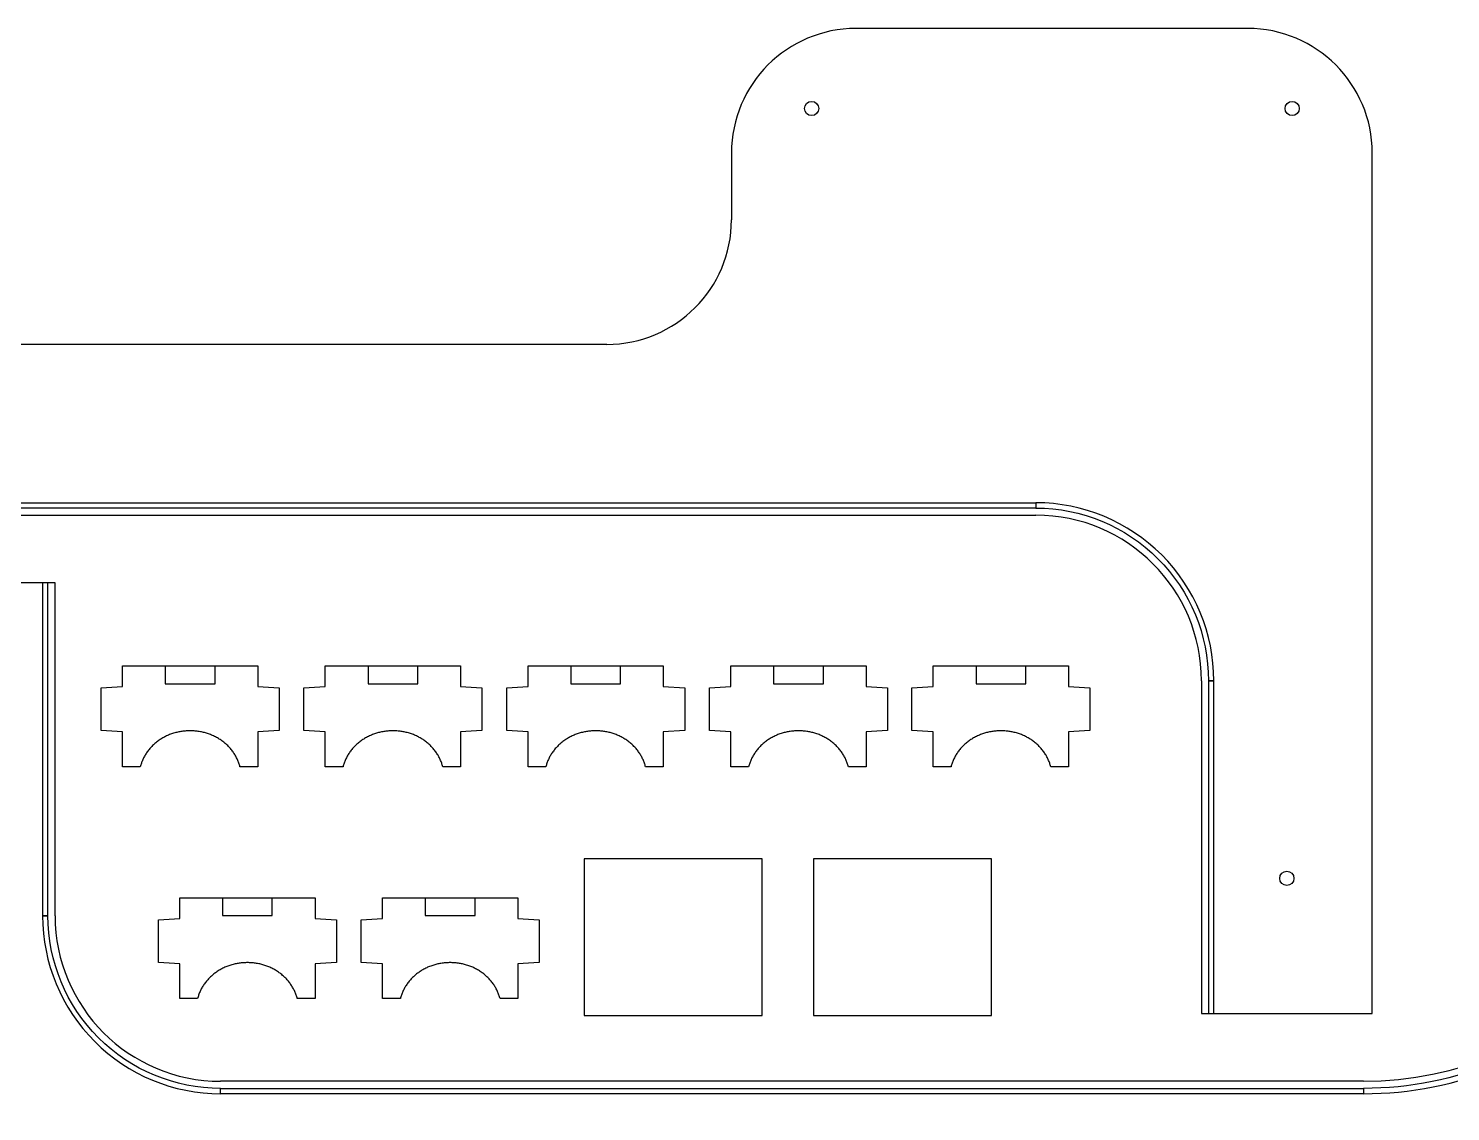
# Model space of a CAD drawing. Header units: millimetres. Extents: x -2946 to -1952, y -2300 to -1356.
# Drawn here: x -2740 to -2340.6, y -2104 to -1799.8 of the extents above; entities that cross this region are included whole.
import ezdxf

# ---------------------------------------------------------------- set-up
doc = ezdxf.new("R2010")
doc.units = ezdxf.units.MM
doc.header["$MEASUREMENT"] = 0
for name, color, linetype, true_color in [('Cut', 178, 'Continuous', 0x000000), ('InnerCut', 5, 'Continuous', 0x0000ff), ('Layer 01', 40, 'Continuous', 0xffbf00), ('Layer 02', 6, 'Continuous', 0xff00ff), ('Layer 03', 1, 'Continuous', 0xff0000), ('Layer 04', 4, 'Continuous', 0x00ffff)]:
    doc.layers.add(name, color=color, linetype=linetype, true_color=true_color)

msp = doc.modelspace()

# ---------------------------------------------------------------- linework, layer by layer
for centre, radius, start, end in [((-2457.06, -1983.01), 46.5, 0, 90), ((-2365.06, -1999.01), 144.5, 270, 0), ((-2365.06, -1999.01), 96.5, 270, 0), ((-2686.06, -2049.01), 46.5, 180, 270)]:
    msp.add_arc(centre, radius, start, end)
at = {"layer": 'Cut'}
for p, q in [((-2397.56, -1799.78), (-2507.56, -1799.78)), ((-2542.56, -1834.78), (-2542.56, -1853.51)), ((-2362.56, -2076.51), (-2362.56, -1834.78)), ((-2577.56, -1888.51), (-2778.06, -1888.51)), ((-2778.06, -1936.51), (-2457.06, -1936.51)), ((-2732.56, -1955.51), (-2780.56, -1955.51)), ((-2732.56, -2049.01), (-2732.56, -1955.51)), ((-2410.56, -1983.01), (-2410.56, -2076.51)), ((-2410.56, -2076.51), (-2362.56, -2076.51)), ((-2365.06, -2095.51), (-2686.06, -2095.51))]:
    msp.add_line(p, q, dxfattribs=at)
for centre, start, end in [((-2507.56, -1834.78), 90, 180), ((-2397.56, -1834.78), 0, 90), ((-2577.56, -1853.51), 270, 360)]:
    msp.add_arc(centre, 35, start, end, dxfattribs=at)
at = {"layer": 'InnerCut'}
for p, q in [((-2713.63, -1984.63), (-2713.63, -1978.85)), ((-2713.63, -1978.85), (-2675.63, -1978.85)), ((-2701.63, -1978.85), (-2701.63, -1983.85)), ((-2687.63, -1983.85), (-2687.63, -1978.85)), ((-2675.63, -1978.85), (-2675.63, -1984.63)), ((-2656.66, -1984.63), (-2656.66, -1978.85)), ((-2656.66, -1978.85), (-2618.66, -1978.85)), ((-2644.66, -1978.85), (-2644.66, -1983.85)), ((-2630.66, -1983.85), (-2630.66, -1978.85)), ((-2618.66, -1978.85), (-2618.66, -1984.63)), ((-2599.7, -1984.63), (-2599.7, -1978.85)), ((-2599.7, -1978.85), (-2561.7, -1978.85)), ((-2587.7, -1978.85), (-2587.7, -1983.85)), ((-2573.7, -1983.85), (-2573.7, -1978.85)), ((-2561.7, -1978.85), (-2561.7, -1984.63)), ((-2542.73, -1984.63), (-2542.73, -1978.85)), ((-2542.73, -1978.85), (-2504.73, -1978.85)), ((-2530.73, -1978.85), (-2530.73, -1983.85)), ((-2516.73, -1983.85), (-2516.73, -1978.85)), ((-2504.73, -1978.85), (-2504.73, -1984.63)), ((-2485.87, -1984.63), (-2485.87, -1978.85)), ((-2485.87, -1978.85), (-2447.87, -1978.85)), ((-2473.87, -1978.85), (-2473.87, -1983.85)), ((-2459.87, -1983.85), (-2459.87, -1978.85)), ((-2447.87, -1978.85), (-2447.87, -1984.63)), ((-2719.63, -1985), (-2713.63, -1984.63)), ((-2719.63, -1997), (-2719.63, -1985)), ((-2701.63, -1983.85), (-2687.63, -1983.85)), ((-2675.63, -1984.63), (-2669.63, -1985)), ((-2669.63, -1985), (-2669.63, -1997)), ((-2662.66, -1985), (-2656.66, -1984.63)), ((-2662.66, -1997), (-2662.66, -1985)), ((-2644.66, -1983.85), (-2630.66, -1983.85)), ((-2618.66, -1984.63), (-2612.66, -1985)), ((-2612.66, -1985), (-2612.66, -1997)), ((-2605.7, -1985), (-2599.7, -1984.63)), ((-2605.7, -1997), (-2605.7, -1985)), ((-2587.7, -1983.85), (-2573.7, -1983.85)), ((-2561.7, -1984.63), (-2555.7, -1985)), ((-2555.7, -1985), (-2555.7, -1997)), ((-2548.73, -1985), (-2542.73, -1984.63)), ((-2548.73, -1997), (-2548.73, -1985)), ((-2530.73, -1983.85), (-2516.73, -1983.85)), ((-2504.73, -1984.63), (-2498.73, -1985)), ((-2498.73, -1985), (-2498.73, -1997)), ((-2491.87, -1985), (-2485.87, -1984.63)), ((-2491.87, -1997), (-2491.87, -1985)), ((-2473.87, -1983.85), (-2459.87, -1983.85)), ((-2447.87, -1984.63), (-2441.87, -1985)), ((-2441.87, -1985), (-2441.87, -1997)), ((-2713.63, -1997.37), (-2719.63, -1997)), ((-2713.63, -2007.15), (-2713.63, -1997.37)), ((-2697.8, -1997.37), (-2698.09, -1997.44)), ((-2697.51, -1997.32), (-2697.8, -1997.37)), ((-2697.21, -1997.27), (-2697.51, -1997.32)), ((-2696.92, -1997.22), (-2697.21, -1997.27)), ((-2696.63, -1997.18), (-2696.92, -1997.22)), ((-2696.34, -1997.15), (-2696.63, -1997.18)), ((-2696.05, -1997.12), (-2696.34, -1997.15)), ((-2695.77, -1997.1), (-2696.05, -1997.12)), ((-2695.48, -1997.08), (-2695.77, -1997.1)), ((-2695.19, -1997.07), (-2695.48, -1997.08)), ((-2694.91, -1997.06), (-2695.19, -1997.07)), ((-2694.63, -1997.06), (-2694.91, -1997.06)), ((-2694.34, -1997.06), (-2694.63, -1997.06)), ((-2694.06, -1997.07), (-2694.34, -1997.06)), ((-2693.77, -1997.08), (-2694.06, -1997.07)), ((-2693.49, -1997.1), (-2693.77, -1997.08)), ((-2693.2, -1997.12), (-2693.49, -1997.1)), ((-2692.91, -1997.15), (-2693.2, -1997.12)), ((-2692.62, -1997.18), (-2692.91, -1997.15)), ((-2692.33, -1997.22), (-2692.62, -1997.18)), ((-2692.04, -1997.27), (-2692.33, -1997.22)), ((-2691.75, -1997.32), (-2692.04, -1997.27)), ((-2691.46, -1997.37), (-2691.75, -1997.32)), ((-2691.17, -1997.44), (-2691.46, -1997.37)), ((-2669.63, -1997), (-2675.63, -1997.37)), ((-2675.63, -1997.37), (-2675.63, -2007.15)), ((-2656.66, -1997.37), (-2662.66, -1997)), ((-2656.66, -2007.15), (-2656.66, -1997.37)), ((-2640.83, -1997.37), (-2641.12, -1997.44)), ((-2640.54, -1997.32), (-2640.83, -1997.37)), ((-2640.25, -1997.27), (-2640.54, -1997.32)), ((-2639.96, -1997.22), (-2640.25, -1997.27)), ((-2639.67, -1997.18), (-2639.96, -1997.22)), ((-2639.38, -1997.15), (-2639.67, -1997.18)), ((-2639.09, -1997.12), (-2639.38, -1997.15)), ((-2638.8, -1997.1), (-2639.09, -1997.12)), ((-2638.51, -1997.08), (-2638.8, -1997.1)), ((-2638.23, -1997.07), (-2638.51, -1997.08)), ((-2637.94, -1997.06), (-2638.23, -1997.07)), ((-2637.66, -1997.06), (-2637.94, -1997.06)), ((-2637.38, -1997.06), (-2637.66, -1997.06)), ((-2637.09, -1997.07), (-2637.38, -1997.06)), ((-2636.81, -1997.08), (-2637.09, -1997.07)), ((-2636.52, -1997.1), (-2636.81, -1997.08)), ((-2636.23, -1997.12), (-2636.52, -1997.1)), ((-2635.95, -1997.15), (-2636.23, -1997.12)), ((-2635.66, -1997.18), (-2635.95, -1997.15)), ((-2635.36, -1997.22), (-2635.66, -1997.18)), ((-2635.07, -1997.27), (-2635.36, -1997.22)), ((-2634.78, -1997.32), (-2635.07, -1997.27)), ((-2634.49, -1997.37), (-2634.78, -1997.32)), ((-2634.2, -1997.44), (-2634.49, -1997.37)), ((-2612.66, -1997), (-2618.66, -1997.37)), ((-2618.66, -1997.37), (-2618.66, -2007.15)), ((-2599.7, -1997.37), (-2605.7, -1997)), ((-2599.7, -2007.15), (-2599.7, -1997.37)), ((-2583.87, -1997.37), (-2584.16, -1997.44)), ((-2583.58, -1997.32), (-2583.87, -1997.37)), ((-2583.28, -1997.27), (-2583.58, -1997.32)), ((-2582.99, -1997.22), (-2583.28, -1997.27)), ((-2582.7, -1997.18), (-2582.99, -1997.22)), ((-2582.41, -1997.15), (-2582.7, -1997.18)), ((-2582.12, -1997.12), (-2582.41, -1997.15)), ((-2581.84, -1997.1), (-2582.12, -1997.12)), ((-2581.55, -1997.08), (-2581.84, -1997.1)), ((-2581.26, -1997.07), (-2581.55, -1997.08)), ((-2580.98, -1997.06), (-2581.26, -1997.07)), ((-2580.7, -1997.06), (-2580.98, -1997.06)), ((-2580.41, -1997.06), (-2580.7, -1997.06)), ((-2580.13, -1997.07), (-2580.41, -1997.06)), ((-2579.84, -1997.08), (-2580.13, -1997.07)), ((-2579.56, -1997.1), (-2579.84, -1997.08)), ((-2579.27, -1997.12), (-2579.56, -1997.1)), ((-2578.98, -1997.15), (-2579.27, -1997.12)), ((-2578.69, -1997.18), (-2578.98, -1997.15)), ((-2578.4, -1997.22), (-2578.69, -1997.18)), ((-2578.11, -1997.27), (-2578.4, -1997.22)), ((-2577.82, -1997.32), (-2578.11, -1997.27)), ((-2577.53, -1997.37), (-2577.82, -1997.32)), ((-2577.24, -1997.44), (-2577.53, -1997.37)), ((-2555.7, -1997), (-2561.7, -1997.37)), ((-2561.7, -1997.37), (-2561.7, -2007.15)), ((-2542.73, -1997.37), (-2548.73, -1997)), ((-2542.73, -2007.15), (-2542.73, -1997.37)), ((-2526.9, -1997.37), (-2527.19, -1997.44)), ((-2526.61, -1997.32), (-2526.9, -1997.37)), ((-2526.32, -1997.27), (-2526.61, -1997.32)), ((-2526.03, -1997.22), (-2526.32, -1997.27)), ((-2525.74, -1997.18), (-2526.03, -1997.22)), ((-2525.45, -1997.15), (-2525.74, -1997.18)), ((-2525.16, -1997.12), (-2525.45, -1997.15)), ((-2524.87, -1997.1), (-2525.16, -1997.12)), ((-2524.58, -1997.08), (-2524.87, -1997.1)), ((-2524.3, -1997.07), (-2524.58, -1997.08)), ((-2524.01, -1997.06), (-2524.3, -1997.07)), ((-2523.73, -1997.06), (-2524.01, -1997.06)), ((-2523.45, -1997.06), (-2523.73, -1997.06)), ((-2523.17, -1997.07), (-2523.45, -1997.06)), ((-2522.88, -1997.08), (-2523.17, -1997.07)), ((-2522.59, -1997.1), (-2522.88, -1997.08)), ((-2522.3, -1997.12), (-2522.59, -1997.1)), ((-2522.02, -1997.15), (-2522.3, -1997.12)), ((-2521.73, -1997.18), (-2522.02, -1997.15)), ((-2521.43, -1997.22), (-2521.73, -1997.18)), ((-2521.14, -1997.27), (-2521.43, -1997.22)), ((-2520.85, -1997.32), (-2521.14, -1997.27)), ((-2520.56, -1997.37), (-2520.85, -1997.32)), ((-2520.27, -1997.44), (-2520.56, -1997.37)), ((-2498.73, -1997), (-2504.73, -1997.37)), ((-2504.73, -1997.37), (-2504.73, -2007.15)), ((-2485.87, -1997.37), (-2491.87, -1997)), ((-2485.87, -2007.15), (-2485.87, -1997.37)), ((-2470.04, -1997.37), (-2470.33, -1997.44)), ((-2469.75, -1997.32), (-2470.04, -1997.37)), ((-2469.46, -1997.27), (-2469.75, -1997.32)), ((-2469.17, -1997.22), (-2469.46, -1997.27)), ((-2468.88, -1997.18), (-2469.17, -1997.22)), ((-2468.59, -1997.15), (-2468.88, -1997.18)), ((-2468.3, -1997.12), (-2468.59, -1997.15)), ((-2468.01, -1997.1), (-2468.3, -1997.12)), ((-2467.72, -1997.08), (-2468.01, -1997.1)), ((-2467.44, -1997.07), (-2467.72, -1997.08)), ((-2467.15, -1997.06), (-2467.44, -1997.07)), ((-2466.87, -1997.06), (-2467.15, -1997.06)), ((-2466.59, -1997.06), (-2466.87, -1997.06)), ((-2466.3, -1997.07), (-2466.59, -1997.06)), ((-2466.02, -1997.08), (-2466.3, -1997.07)), ((-2465.73, -1997.1), (-2466.02, -1997.08)), ((-2465.44, -1997.12), (-2465.73, -1997.1)), ((-2465.15, -1997.15), (-2465.44, -1997.12)), ((-2464.86, -1997.18), (-2465.15, -1997.15)), ((-2464.57, -1997.22), (-2464.86, -1997.18)), ((-2464.28, -1997.27), (-2464.57, -1997.22)), ((-2463.99, -1997.32), (-2464.28, -1997.27)), ((-2463.7, -1997.37), (-2463.99, -1997.32)), ((-2463.41, -1997.44), (-2463.7, -1997.37)), ((-2441.87, -1997), (-2447.87, -1997.37)), ((-2447.87, -1997.37), (-2447.87, -2007.15)), ((-2705.17, -2001.22), (-2705.38, -2001.43)), ((-2704.96, -2001.01), (-2705.17, -2001.22)), ((-2704.74, -2000.81), (-2704.96, -2001.01)), ((-2704.52, -2000.62), (-2704.74, -2000.81)), ((-2704.29, -2000.42), (-2704.52, -2000.62)), ((-2704.06, -2000.24), (-2704.29, -2000.42)), ((-2703.82, -2000.05), (-2704.06, -2000.24)), ((-2703.58, -1999.87), (-2703.82, -2000.05)), ((-2703.33, -1999.7), (-2703.58, -1999.87)), ((-2703.08, -1999.53), (-2703.33, -1999.7)), ((-2702.82, -1999.37), (-2703.08, -1999.53)), ((-2702.57, -1999.21), (-2702.82, -1999.37)), ((-2702.3, -1999.06), (-2702.57, -1999.21)), ((-2702.04, -1998.91), (-2702.3, -1999.06)), ((-2701.77, -1998.77), (-2702.04, -1998.91)), ((-2701.5, -1998.63), (-2701.77, -1998.77)), ((-2701.23, -1998.5), (-2701.5, -1998.63)), ((-2700.95, -1998.37), (-2701.23, -1998.5)), ((-2700.67, -1998.25), (-2700.95, -1998.37)), ((-2700.39, -1998.14), (-2700.67, -1998.25)), ((-2700.11, -1998.03), (-2700.39, -1998.14)), ((-2699.82, -1997.93), (-2700.11, -1998.03)), ((-2699.54, -1997.83), (-2699.82, -1997.93)), ((-2699.25, -1997.74), (-2699.54, -1997.83)), ((-2698.96, -1997.66), (-2699.25, -1997.74)), ((-2698.67, -1997.58), (-2698.96, -1997.66)), ((-2698.38, -1997.5), (-2698.67, -1997.58)), ((-2698.09, -1997.44), (-2698.38, -1997.5)), ((-2690.87, -1997.5), (-2691.17, -1997.44)), ((-2690.58, -1997.58), (-2690.87, -1997.5)), ((-2690.29, -1997.66), (-2690.58, -1997.58)), ((-2690.01, -1997.74), (-2690.29, -1997.66)), ((-2689.72, -1997.83), (-2690.01, -1997.74)), ((-2689.43, -1997.93), (-2689.72, -1997.83)), ((-2689.15, -1998.03), (-2689.43, -1997.93)), ((-2688.86, -1998.14), (-2689.15, -1998.03)), ((-2688.58, -1998.25), (-2688.86, -1998.14)), ((-2688.3, -1998.37), (-2688.58, -1998.25)), ((-2688.03, -1998.5), (-2688.3, -1998.37)), ((-2687.75, -1998.63), (-2688.03, -1998.5)), ((-2687.48, -1998.77), (-2687.75, -1998.63)), ((-2687.21, -1998.91), (-2687.48, -1998.77)), ((-2686.95, -1999.06), (-2687.21, -1998.91)), ((-2686.69, -1999.21), (-2686.95, -1999.06)), ((-2686.43, -1999.37), (-2686.69, -1999.21)), ((-2686.17, -1999.53), (-2686.43, -1999.37)), ((-2685.92, -1999.7), (-2686.17, -1999.53)), ((-2685.68, -1999.87), (-2685.92, -1999.7)), ((-2685.44, -2000.05), (-2685.68, -1999.87)), ((-2685.2, -2000.24), (-2685.44, -2000.05)), ((-2684.96, -2000.42), (-2685.2, -2000.24)), ((-2684.74, -2000.62), (-2684.96, -2000.42)), ((-2684.51, -2000.81), (-2684.74, -2000.62)), ((-2684.29, -2001.01), (-2684.51, -2000.81)), ((-2684.08, -2001.22), (-2684.29, -2001.01)), ((-2683.87, -2001.43), (-2684.08, -2001.22)), ((-2648.21, -2001.22), (-2648.42, -2001.43)), ((-2648, -2001.01), (-2648.21, -2001.22)), ((-2647.78, -2000.81), (-2648, -2001.01)), ((-2647.55, -2000.62), (-2647.78, -2000.81)), ((-2647.32, -2000.42), (-2647.55, -2000.62)), ((-2647.09, -2000.24), (-2647.32, -2000.42)), ((-2646.85, -2000.05), (-2647.09, -2000.24)), ((-2646.61, -1999.87), (-2646.85, -2000.05)), ((-2646.36, -1999.7), (-2646.61, -1999.87)), ((-2646.11, -1999.53), (-2646.36, -1999.7)), ((-2645.86, -1999.37), (-2646.11, -1999.53)), ((-2645.6, -1999.21), (-2645.86, -1999.37)), ((-2645.34, -1999.06), (-2645.6, -1999.21)), ((-2645.07, -1998.91), (-2645.34, -1999.06)), ((-2644.81, -1998.77), (-2645.07, -1998.91)), ((-2644.53, -1998.63), (-2644.81, -1998.77)), ((-2644.26, -1998.5), (-2644.53, -1998.63)), ((-2643.98, -1998.37), (-2644.26, -1998.5)), ((-2643.71, -1998.25), (-2643.98, -1998.37)), ((-2643.42, -1998.14), (-2643.71, -1998.25)), ((-2643.14, -1998.03), (-2643.42, -1998.14)), ((-2642.86, -1997.93), (-2643.14, -1998.03)), ((-2642.57, -1997.83), (-2642.86, -1997.93)), ((-2642.28, -1997.74), (-2642.57, -1997.83)), ((-2641.99, -1997.66), (-2642.28, -1997.74)), ((-2641.7, -1997.58), (-2641.99, -1997.66)), ((-2641.41, -1997.5), (-2641.7, -1997.58)), ((-2641.12, -1997.44), (-2641.41, -1997.5)), ((-2633.91, -1997.5), (-2634.2, -1997.44)), ((-2633.62, -1997.58), (-2633.91, -1997.5)), ((-2633.33, -1997.66), (-2633.62, -1997.58)), ((-2633.04, -1997.74), (-2633.33, -1997.66)), ((-2632.75, -1997.83), (-2633.04, -1997.74)), ((-2632.47, -1997.93), (-2632.75, -1997.83)), ((-2632.18, -1998.03), (-2632.47, -1997.93)), ((-2631.9, -1998.14), (-2632.18, -1998.03)), ((-2631.62, -1998.25), (-2631.9, -1998.14)), ((-2631.34, -1998.37), (-2631.62, -1998.25)), ((-2631.06, -1998.5), (-2631.34, -1998.37)), ((-2630.79, -1998.63), (-2631.06, -1998.5)), ((-2630.52, -1998.77), (-2630.79, -1998.63)), ((-2630.25, -1998.91), (-2630.52, -1998.77)), ((-2629.98, -1999.06), (-2630.25, -1998.91)), ((-2629.72, -1999.21), (-2629.98, -1999.06)), ((-2629.46, -1999.37), (-2629.72, -1999.21)), ((-2629.21, -1999.53), (-2629.46, -1999.37)), ((-2628.96, -1999.7), (-2629.21, -1999.53)), ((-2628.71, -1999.87), (-2628.96, -1999.7)), ((-2628.47, -2000.05), (-2628.71, -1999.87)), ((-2628.23, -2000.24), (-2628.47, -2000.05)), ((-2628, -2000.42), (-2628.23, -2000.24)), ((-2627.77, -2000.62), (-2628, -2000.42)), ((-2627.55, -2000.81), (-2627.77, -2000.62)), ((-2627.33, -2001.01), (-2627.55, -2000.81)), ((-2627.12, -2001.22), (-2627.33, -2001.01)), ((-2626.91, -2001.43), (-2627.12, -2001.22)), ((-2591.24, -2001.22), (-2591.45, -2001.43)), ((-2591.03, -2001.01), (-2591.24, -2001.22)), ((-2590.81, -2000.81), (-2591.03, -2001.01)), ((-2590.59, -2000.62), (-2590.81, -2000.81)), ((-2590.36, -2000.42), (-2590.59, -2000.62)), ((-2590.13, -2000.24), (-2590.36, -2000.42)), ((-2589.89, -2000.05), (-2590.13, -2000.24)), ((-2589.65, -1999.87), (-2589.89, -2000.05)), ((-2589.4, -1999.7), (-2589.65, -1999.87)), ((-2589.15, -1999.53), (-2589.4, -1999.7)), ((-2588.89, -1999.37), (-2589.15, -1999.53)), ((-2588.64, -1999.21), (-2588.89, -1999.37)), ((-2588.37, -1999.06), (-2588.64, -1999.21)), ((-2588.11, -1998.91), (-2588.37, -1999.06)), ((-2587.84, -1998.77), (-2588.11, -1998.91)), ((-2587.57, -1998.63), (-2587.84, -1998.77)), ((-2587.3, -1998.5), (-2587.57, -1998.63)), ((-2587.02, -1998.37), (-2587.3, -1998.5)), ((-2586.74, -1998.25), (-2587.02, -1998.37)), ((-2586.46, -1998.14), (-2586.74, -1998.25)), ((-2586.18, -1998.03), (-2586.46, -1998.14)), ((-2585.89, -1997.93), (-2586.18, -1998.03)), ((-2585.61, -1997.83), (-2585.89, -1997.93)), ((-2585.32, -1997.74), (-2585.61, -1997.83)), ((-2585.03, -1997.66), (-2585.32, -1997.74)), ((-2584.74, -1997.58), (-2585.03, -1997.66)), ((-2584.45, -1997.5), (-2584.74, -1997.58)), ((-2584.16, -1997.44), (-2584.45, -1997.5)), ((-2576.94, -1997.5), (-2577.24, -1997.44)), ((-2576.65, -1997.58), (-2576.94, -1997.5)), ((-2576.36, -1997.66), (-2576.65, -1997.58)), ((-2576.08, -1997.74), (-2576.36, -1997.66)), ((-2575.79, -1997.83), (-2576.08, -1997.74)), ((-2575.5, -1997.93), (-2575.79, -1997.83)), ((-2575.22, -1998.03), (-2575.5, -1997.93)), ((-2574.93, -1998.14), (-2575.22, -1998.03)), ((-2574.65, -1998.25), (-2574.93, -1998.14)), ((-2574.37, -1998.37), (-2574.65, -1998.25)), ((-2574.1, -1998.5), (-2574.37, -1998.37)), ((-2573.82, -1998.63), (-2574.1, -1998.5)), ((-2573.55, -1998.77), (-2573.82, -1998.63)), ((-2573.28, -1998.91), (-2573.55, -1998.77)), ((-2573.02, -1999.06), (-2573.28, -1998.91)), ((-2572.76, -1999.21), (-2573.02, -1999.06)), ((-2572.5, -1999.37), (-2572.76, -1999.21)), ((-2572.24, -1999.53), (-2572.5, -1999.37)), ((-2571.99, -1999.7), (-2572.24, -1999.53)), ((-2571.75, -1999.87), (-2571.99, -1999.7)), ((-2571.51, -2000.05), (-2571.75, -1999.87)), ((-2571.27, -2000.24), (-2571.51, -2000.05)), ((-2571.03, -2000.42), (-2571.27, -2000.24)), ((-2570.81, -2000.62), (-2571.03, -2000.42)), ((-2570.58, -2000.81), (-2570.81, -2000.62)), ((-2570.36, -2001.01), (-2570.58, -2000.81)), ((-2570.15, -2001.22), (-2570.36, -2001.01)), ((-2569.94, -2001.43), (-2570.15, -2001.22)), ((-2534.28, -2001.22), (-2534.49, -2001.43)), ((-2534.07, -2001.01), (-2534.28, -2001.22)), ((-2533.85, -2000.81), (-2534.07, -2001.01)), ((-2533.62, -2000.62), (-2533.85, -2000.81)), ((-2533.39, -2000.42), (-2533.62, -2000.62)), ((-2533.16, -2000.24), (-2533.39, -2000.42)), ((-2532.92, -2000.05), (-2533.16, -2000.24)), ((-2532.68, -1999.87), (-2532.92, -2000.05)), ((-2532.43, -1999.7), (-2532.68, -1999.87)), ((-2532.18, -1999.53), (-2532.43, -1999.7)), ((-2531.93, -1999.37), (-2532.18, -1999.53)), ((-2531.67, -1999.21), (-2531.93, -1999.37)), ((-2531.41, -1999.06), (-2531.67, -1999.21)), ((-2531.14, -1998.91), (-2531.41, -1999.06)), ((-2530.88, -1998.77), (-2531.14, -1998.91)), ((-2530.6, -1998.63), (-2530.88, -1998.77)), ((-2530.33, -1998.5), (-2530.6, -1998.63)), ((-2530.05, -1998.37), (-2530.33, -1998.5)), ((-2529.78, -1998.25), (-2530.05, -1998.37)), ((-2529.49, -1998.14), (-2529.78, -1998.25)), ((-2529.21, -1998.03), (-2529.49, -1998.14)), ((-2528.93, -1997.93), (-2529.21, -1998.03)), ((-2528.64, -1997.83), (-2528.93, -1997.93)), ((-2528.35, -1997.74), (-2528.64, -1997.83)), ((-2528.06, -1997.66), (-2528.35, -1997.74)), ((-2527.77, -1997.58), (-2528.06, -1997.66)), ((-2527.48, -1997.5), (-2527.77, -1997.58)), ((-2527.19, -1997.44), (-2527.48, -1997.5)), ((-2519.98, -1997.5), (-2520.27, -1997.44)), ((-2519.69, -1997.58), (-2519.98, -1997.5)), ((-2519.4, -1997.66), (-2519.69, -1997.58)), ((-2519.11, -1997.74), (-2519.4, -1997.66)), ((-2518.82, -1997.83), (-2519.11, -1997.74)), ((-2518.54, -1997.93), (-2518.82, -1997.83)), ((-2518.25, -1998.03), (-2518.54, -1997.93)), ((-2517.97, -1998.14), (-2518.25, -1998.03)), ((-2517.69, -1998.25), (-2517.97, -1998.14)), ((-2517.41, -1998.37), (-2517.69, -1998.25)), ((-2517.13, -1998.5), (-2517.41, -1998.37)), ((-2516.86, -1998.63), (-2517.13, -1998.5)), ((-2516.59, -1998.77), (-2516.86, -1998.63)), ((-2516.32, -1998.91), (-2516.59, -1998.77)), ((-2516.05, -1999.06), (-2516.32, -1998.91)), ((-2515.79, -1999.21), (-2516.05, -1999.06)), ((-2515.53, -1999.37), (-2515.79, -1999.21)), ((-2515.28, -1999.53), (-2515.53, -1999.37)), ((-2515.03, -1999.7), (-2515.28, -1999.53)), ((-2514.78, -1999.87), (-2515.03, -1999.7)), ((-2514.54, -2000.05), (-2514.78, -1999.87)), ((-2514.3, -2000.24), (-2514.54, -2000.05)), ((-2514.07, -2000.42), (-2514.3, -2000.24)), ((-2513.84, -2000.62), (-2514.07, -2000.42)), ((-2513.62, -2000.81), (-2513.84, -2000.62)), ((-2513.4, -2001.01), (-2513.62, -2000.81)), ((-2513.19, -2001.22), (-2513.4, -2001.01)), ((-2512.98, -2001.43), (-2513.19, -2001.22)), ((-2477.42, -2001.22), (-2477.62, -2001.43)), ((-2477.2, -2001.01), (-2477.42, -2001.22)), ((-2476.98, -2000.81), (-2477.2, -2001.01)), ((-2476.76, -2000.62), (-2476.98, -2000.81)), ((-2476.53, -2000.42), (-2476.76, -2000.62)), ((-2476.3, -2000.24), (-2476.53, -2000.42)), ((-2476.06, -2000.05), (-2476.3, -2000.24)), ((-2475.82, -1999.87), (-2476.06, -2000.05)), ((-2475.57, -1999.7), (-2475.82, -1999.87)), ((-2475.32, -1999.53), (-2475.57, -1999.7)), ((-2475.07, -1999.37), (-2475.32, -1999.53)), ((-2474.81, -1999.21), (-2475.07, -1999.37)), ((-2474.55, -1999.06), (-2474.81, -1999.21)), ((-2474.28, -1998.91), (-2474.55, -1999.06)), ((-2474.01, -1998.77), (-2474.28, -1998.91)), ((-2473.74, -1998.63), (-2474.01, -1998.77)), ((-2473.47, -1998.5), (-2473.74, -1998.63)), ((-2473.19, -1998.37), (-2473.47, -1998.5)), ((-2472.91, -1998.25), (-2473.19, -1998.37)), ((-2472.63, -1998.14), (-2472.91, -1998.25)), ((-2472.35, -1998.03), (-2472.63, -1998.14)), ((-2472.06, -1997.93), (-2472.35, -1998.03)), ((-2471.78, -1997.83), (-2472.06, -1997.93)), ((-2471.49, -1997.74), (-2471.78, -1997.83)), ((-2471.2, -1997.66), (-2471.49, -1997.74)), ((-2470.91, -1997.58), (-2471.2, -1997.66)), ((-2470.62, -1997.5), (-2470.91, -1997.58)), ((-2470.33, -1997.44), (-2470.62, -1997.5)), ((-2463.12, -1997.5), (-2463.41, -1997.44)), ((-2462.83, -1997.58), (-2463.12, -1997.5)), ((-2462.54, -1997.66), (-2462.83, -1997.58)), ((-2462.25, -1997.74), (-2462.54, -1997.66)), ((-2461.96, -1997.83), (-2462.25, -1997.74)), ((-2461.67, -1997.93), (-2461.96, -1997.83)), ((-2461.39, -1998.03), (-2461.67, -1997.93)), ((-2461.11, -1998.14), (-2461.39, -1998.03)), ((-2460.83, -1998.25), (-2461.11, -1998.14)), ((-2460.55, -1998.37), (-2460.83, -1998.25)), ((-2460.27, -1998.5), (-2460.55, -1998.37)), ((-2460, -1998.63), (-2460.27, -1998.5)), ((-2459.73, -1998.77), (-2460, -1998.63)), ((-2459.46, -1998.91), (-2459.73, -1998.77)), ((-2459.19, -1999.06), (-2459.46, -1998.91)), ((-2458.93, -1999.21), (-2459.19, -1999.06)), ((-2458.67, -1999.37), (-2458.93, -1999.21)), ((-2458.42, -1999.53), (-2458.67, -1999.37)), ((-2458.17, -1999.7), (-2458.42, -1999.53)), ((-2457.92, -1999.87), (-2458.17, -1999.7)), ((-2457.68, -2000.05), (-2457.92, -1999.87)), ((-2457.44, -2000.24), (-2457.68, -2000.05)), ((-2457.21, -2000.42), (-2457.44, -2000.24)), ((-2456.98, -2000.62), (-2457.21, -2000.42)), ((-2456.75, -2000.81), (-2456.98, -2000.62)), ((-2456.54, -2001.01), (-2456.75, -2000.81)), ((-2456.32, -2001.22), (-2456.54, -2001.01)), ((-2456.11, -2001.43), (-2456.32, -2001.22)), ((-2707.93, -2005.15), (-2708.04, -2005.4)), ((-2707.82, -2004.91), (-2707.93, -2005.15)), ((-2707.7, -2004.66), (-2707.82, -2004.91)), ((-2707.57, -2004.42), (-2707.7, -2004.66)), ((-2707.44, -2004.17), (-2707.57, -2004.42)), ((-2707.3, -2003.93), (-2707.44, -2004.17)), ((-2707.15, -2003.69), (-2707.3, -2003.93)), ((-2707, -2003.45), (-2707.15, -2003.69)), ((-2706.85, -2003.22), (-2707, -2003.45)), ((-2706.68, -2002.98), (-2706.85, -2003.22)), ((-2706.52, -2002.75), (-2706.68, -2002.98)), ((-2706.34, -2002.52), (-2706.52, -2002.75)), ((-2706.16, -2002.3), (-2706.34, -2002.52)), ((-2705.97, -2002.08), (-2706.16, -2002.3)), ((-2705.78, -2001.86), (-2705.97, -2002.08)), ((-2705.58, -2001.64), (-2705.78, -2001.86)), ((-2705.38, -2001.43), (-2705.58, -2001.64)), ((-2683.67, -2001.64), (-2683.87, -2001.43)), ((-2683.47, -2001.86), (-2683.67, -2001.64)), ((-2683.28, -2002.08), (-2683.47, -2001.86)), ((-2683.09, -2002.3), (-2683.28, -2002.08)), ((-2682.91, -2002.52), (-2683.09, -2002.3)), ((-2682.74, -2002.75), (-2682.91, -2002.52)), ((-2682.57, -2002.98), (-2682.74, -2002.75)), ((-2682.41, -2003.22), (-2682.57, -2002.98)), ((-2682.25, -2003.45), (-2682.41, -2003.22)), ((-2682.1, -2003.69), (-2682.25, -2003.45)), ((-2681.96, -2003.93), (-2682.1, -2003.69)), ((-2681.82, -2004.17), (-2681.96, -2003.93)), ((-2681.68, -2004.42), (-2681.82, -2004.17)), ((-2681.56, -2004.66), (-2681.68, -2004.42)), ((-2681.44, -2004.91), (-2681.56, -2004.66)), ((-2681.32, -2005.15), (-2681.44, -2004.91)), ((-2681.22, -2005.4), (-2681.32, -2005.15)), ((-2650.96, -2005.15), (-2651.07, -2005.4)), ((-2650.85, -2004.91), (-2650.96, -2005.15)), ((-2650.73, -2004.66), (-2650.85, -2004.91)), ((-2650.6, -2004.42), (-2650.73, -2004.66)), ((-2650.47, -2004.17), (-2650.6, -2004.42)), ((-2650.33, -2003.93), (-2650.47, -2004.17)), ((-2650.19, -2003.69), (-2650.33, -2003.93)), ((-2650.04, -2003.45), (-2650.19, -2003.69)), ((-2649.88, -2003.22), (-2650.04, -2003.45)), ((-2649.72, -2002.98), (-2649.88, -2003.22)), ((-2649.55, -2002.75), (-2649.72, -2002.98)), ((-2649.38, -2002.52), (-2649.55, -2002.75)), ((-2649.2, -2002.3), (-2649.38, -2002.52)), ((-2649.01, -2002.08), (-2649.2, -2002.3)), ((-2648.82, -2001.86), (-2649.01, -2002.08)), ((-2648.62, -2001.64), (-2648.82, -2001.86)), ((-2648.42, -2001.43), (-2648.62, -2001.64)), ((-2626.7, -2001.64), (-2626.91, -2001.43)), ((-2626.51, -2001.86), (-2626.7, -2001.64)), ((-2626.31, -2002.08), (-2626.51, -2001.86)), ((-2626.13, -2002.3), (-2626.31, -2002.08)), ((-2625.95, -2002.52), (-2626.13, -2002.3)), ((-2625.77, -2002.75), (-2625.95, -2002.52)), ((-2625.61, -2002.98), (-2625.77, -2002.75)), ((-2625.44, -2003.22), (-2625.61, -2002.98)), ((-2625.29, -2003.45), (-2625.44, -2003.22)), ((-2625.14, -2003.69), (-2625.29, -2003.45)), ((-2624.99, -2003.93), (-2625.14, -2003.69)), ((-2624.85, -2004.17), (-2624.99, -2003.93)), ((-2624.72, -2004.42), (-2624.85, -2004.17)), ((-2624.59, -2004.66), (-2624.72, -2004.42)), ((-2624.47, -2004.91), (-2624.59, -2004.66)), ((-2624.36, -2005.15), (-2624.47, -2004.91)), ((-2624.25, -2005.4), (-2624.36, -2005.15)), ((-2594, -2005.15), (-2594.11, -2005.4)), ((-2593.89, -2004.91), (-2594, -2005.15)), ((-2593.77, -2004.66), (-2593.89, -2004.91)), ((-2593.64, -2004.42), (-2593.77, -2004.66)), ((-2593.51, -2004.17), (-2593.64, -2004.42)), ((-2593.37, -2003.93), (-2593.51, -2004.17)), ((-2593.22, -2003.69), (-2593.37, -2003.93)), ((-2593.07, -2003.45), (-2593.22, -2003.69)), ((-2592.92, -2003.22), (-2593.07, -2003.45)), ((-2592.75, -2002.98), (-2592.92, -2003.22)), ((-2592.59, -2002.75), (-2592.75, -2002.98)), ((-2592.41, -2002.52), (-2592.59, -2002.75)), ((-2592.23, -2002.3), (-2592.41, -2002.52)), ((-2592.04, -2002.08), (-2592.23, -2002.3)), ((-2591.85, -2001.86), (-2592.04, -2002.08)), ((-2591.65, -2001.64), (-2591.85, -2001.86)), ((-2591.45, -2001.43), (-2591.65, -2001.64)), ((-2569.74, -2001.64), (-2569.94, -2001.43)), ((-2569.54, -2001.86), (-2569.74, -2001.64)), ((-2569.35, -2002.08), (-2569.54, -2001.86)), ((-2569.16, -2002.3), (-2569.35, -2002.08)), ((-2568.98, -2002.52), (-2569.16, -2002.3)), ((-2568.81, -2002.75), (-2568.98, -2002.52)), ((-2568.64, -2002.98), (-2568.81, -2002.75)), ((-2568.48, -2003.22), (-2568.64, -2002.98)), ((-2568.32, -2003.45), (-2568.48, -2003.22)), ((-2568.17, -2003.69), (-2568.32, -2003.45)), ((-2568.03, -2003.93), (-2568.17, -2003.69)), ((-2567.89, -2004.17), (-2568.03, -2003.93)), ((-2567.75, -2004.42), (-2567.89, -2004.17)), ((-2567.63, -2004.66), (-2567.75, -2004.42)), ((-2567.51, -2004.91), (-2567.63, -2004.66)), ((-2567.39, -2005.15), (-2567.51, -2004.91)), ((-2567.29, -2005.4), (-2567.39, -2005.15)), ((-2537.03, -2005.15), (-2537.14, -2005.4)), ((-2536.92, -2004.91), (-2537.03, -2005.15)), ((-2536.8, -2004.66), (-2536.92, -2004.91)), ((-2536.67, -2004.42), (-2536.8, -2004.66)), ((-2536.54, -2004.17), (-2536.67, -2004.42)), ((-2536.4, -2003.93), (-2536.54, -2004.17)), ((-2536.26, -2003.69), (-2536.4, -2003.93)), ((-2536.11, -2003.45), (-2536.26, -2003.69)), ((-2535.95, -2003.22), (-2536.11, -2003.45)), ((-2535.79, -2002.98), (-2535.95, -2003.22)), ((-2535.62, -2002.75), (-2535.79, -2002.98)), ((-2535.45, -2002.52), (-2535.62, -2002.75)), ((-2535.27, -2002.3), (-2535.45, -2002.52)), ((-2535.08, -2002.08), (-2535.27, -2002.3)), ((-2534.89, -2001.86), (-2535.08, -2002.08)), ((-2534.69, -2001.64), (-2534.89, -2001.86)), ((-2534.49, -2001.43), (-2534.69, -2001.64)), ((-2512.77, -2001.64), (-2512.98, -2001.43)), ((-2512.58, -2001.86), (-2512.77, -2001.64)), ((-2512.38, -2002.08), (-2512.58, -2001.86)), ((-2512.2, -2002.3), (-2512.38, -2002.08)), ((-2512.02, -2002.52), (-2512.2, -2002.3)), ((-2511.84, -2002.75), (-2512.02, -2002.52)), ((-2511.68, -2002.98), (-2511.84, -2002.75)), ((-2511.51, -2003.22), (-2511.68, -2002.98)), ((-2511.36, -2003.45), (-2511.51, -2003.22)), ((-2511.21, -2003.69), (-2511.36, -2003.45)), ((-2511.06, -2003.93), (-2511.21, -2003.69)), ((-2510.92, -2004.17), (-2511.06, -2003.93)), ((-2510.79, -2004.42), (-2510.92, -2004.17)), ((-2510.66, -2004.66), (-2510.79, -2004.42)), ((-2510.54, -2004.91), (-2510.66, -2004.66)), ((-2510.43, -2005.15), (-2510.54, -2004.91)), ((-2510.32, -2005.4), (-2510.43, -2005.15)), ((-2480.17, -2005.15), (-2480.28, -2005.4)), ((-2480.06, -2004.91), (-2480.17, -2005.15)), ((-2479.94, -2004.66), (-2480.06, -2004.91)), ((-2479.81, -2004.42), (-2479.94, -2004.66)), ((-2479.68, -2004.17), (-2479.81, -2004.42)), ((-2479.54, -2003.93), (-2479.68, -2004.17)), ((-2479.4, -2003.69), (-2479.54, -2003.93)), ((-2479.25, -2003.45), (-2479.4, -2003.69)), ((-2479.09, -2003.22), (-2479.25, -2003.45)), ((-2478.93, -2002.98), (-2479.09, -2003.22)), ((-2478.76, -2002.75), (-2478.93, -2002.98)), ((-2478.58, -2002.52), (-2478.76, -2002.75)), ((-2478.4, -2002.3), (-2478.58, -2002.52)), ((-2478.22, -2002.08), (-2478.4, -2002.3)), ((-2478.02, -2001.86), (-2478.22, -2002.08)), ((-2477.83, -2001.64), (-2478.02, -2001.86)), ((-2477.62, -2001.43), (-2477.83, -2001.64)), ((-2455.91, -2001.64), (-2456.11, -2001.43)), ((-2455.71, -2001.86), (-2455.91, -2001.64)), ((-2455.52, -2002.08), (-2455.71, -2001.86)), ((-2455.34, -2002.3), (-2455.52, -2002.08)), ((-2455.16, -2002.52), (-2455.34, -2002.3)), ((-2454.98, -2002.75), (-2455.16, -2002.52)), ((-2454.81, -2002.98), (-2454.98, -2002.75)), ((-2454.65, -2003.22), (-2454.81, -2002.98)), ((-2454.49, -2003.45), (-2454.65, -2003.22)), ((-2454.34, -2003.69), (-2454.49, -2003.45)), ((-2454.2, -2003.93), (-2454.34, -2003.69)), ((-2454.06, -2004.17), (-2454.2, -2003.93)), ((-2453.93, -2004.42), (-2454.06, -2004.17)), ((-2453.8, -2004.66), (-2453.93, -2004.42)), ((-2453.68, -2004.91), (-2453.8, -2004.66)), ((-2453.57, -2005.15), (-2453.68, -2004.91)), ((-2453.46, -2005.4), (-2453.57, -2005.15)), ((-2708.63, -2007.15), (-2713.63, -2007.15)), ((-2708.56, -2006.9), (-2708.63, -2007.15)), ((-2708.49, -2006.65), (-2708.56, -2006.9)), ((-2708.41, -2006.4), (-2708.49, -2006.65)), ((-2708.33, -2006.15), (-2708.41, -2006.4)), ((-2708.24, -2005.9), (-2708.33, -2006.15)), ((-2708.14, -2005.65), (-2708.24, -2005.9)), ((-2708.04, -2005.4), (-2708.14, -2005.65)), ((-2681.11, -2005.65), (-2681.22, -2005.4)), ((-2681.02, -2005.9), (-2681.11, -2005.65)), ((-2680.93, -2006.15), (-2681.02, -2005.9)), ((-2680.84, -2006.4), (-2680.93, -2006.15)), ((-2680.77, -2006.65), (-2680.84, -2006.4)), ((-2680.69, -2006.9), (-2680.77, -2006.65)), ((-2680.63, -2007.15), (-2680.69, -2006.9)), ((-2675.63, -2007.15), (-2680.63, -2007.15)), ((-2651.66, -2007.15), (-2656.66, -2007.15)), ((-2651.6, -2006.9), (-2651.66, -2007.15)), ((-2651.52, -2006.65), (-2651.6, -2006.9)), ((-2651.44, -2006.4), (-2651.52, -2006.65)), ((-2651.36, -2006.15), (-2651.44, -2006.4)), ((-2651.27, -2005.9), (-2651.36, -2006.15)), ((-2651.17, -2005.65), (-2651.27, -2005.9)), ((-2651.07, -2005.4), (-2651.17, -2005.65)), ((-2624.15, -2005.65), (-2624.25, -2005.4)), ((-2624.05, -2005.9), (-2624.15, -2005.65)), ((-2623.96, -2006.15), (-2624.05, -2005.9)), ((-2623.88, -2006.4), (-2623.96, -2006.15)), ((-2623.8, -2006.65), (-2623.88, -2006.4)), ((-2623.73, -2006.9), (-2623.8, -2006.65)), ((-2623.66, -2007.15), (-2623.73, -2006.9)), ((-2618.66, -2007.15), (-2623.66, -2007.15)), ((-2594.7, -2007.15), (-2599.7, -2007.15)), ((-2594.63, -2006.9), (-2594.7, -2007.15)), ((-2594.56, -2006.65), (-2594.63, -2006.9)), ((-2594.48, -2006.4), (-2594.56, -2006.65)), ((-2594.4, -2006.15), (-2594.48, -2006.4)), ((-2594.31, -2005.9), (-2594.4, -2006.15)), ((-2594.21, -2005.65), (-2594.31, -2005.9)), ((-2594.11, -2005.4), (-2594.21, -2005.65)), ((-2567.18, -2005.65), (-2567.29, -2005.4)), ((-2567.09, -2005.9), (-2567.18, -2005.65)), ((-2567, -2006.15), (-2567.09, -2005.9)), ((-2566.91, -2006.4), (-2567, -2006.15)), ((-2566.84, -2006.65), (-2566.91, -2006.4)), ((-2566.76, -2006.9), (-2566.84, -2006.65)), ((-2566.7, -2007.15), (-2566.76, -2006.9)), ((-2561.7, -2007.15), (-2566.7, -2007.15)), ((-2537.73, -2007.15), (-2542.73, -2007.15)), ((-2537.67, -2006.9), (-2537.73, -2007.15)), ((-2537.59, -2006.65), (-2537.67, -2006.9)), ((-2537.51, -2006.4), (-2537.59, -2006.65)), ((-2537.43, -2006.15), (-2537.51, -2006.4)), ((-2537.34, -2005.9), (-2537.43, -2006.15)), ((-2537.24, -2005.65), (-2537.34, -2005.9)), ((-2537.14, -2005.4), (-2537.24, -2005.65)), ((-2510.22, -2005.65), (-2510.32, -2005.4)), ((-2510.12, -2005.9), (-2510.22, -2005.65)), ((-2510.03, -2006.15), (-2510.12, -2005.9)), ((-2509.95, -2006.4), (-2510.03, -2006.15)), ((-2509.87, -2006.65), (-2509.95, -2006.4)), ((-2509.8, -2006.9), (-2509.87, -2006.65)), ((-2509.73, -2007.15), (-2509.8, -2006.9)), ((-2504.73, -2007.15), (-2509.73, -2007.15)), ((-2480.87, -2007.15), (-2485.87, -2007.15)), ((-2480.8, -2006.9), (-2480.87, -2007.15)), ((-2480.73, -2006.65), (-2480.8, -2006.9)), ((-2480.65, -2006.4), (-2480.73, -2006.65)), ((-2480.57, -2006.15), (-2480.65, -2006.4)), ((-2480.48, -2005.9), (-2480.57, -2006.15)), ((-2480.38, -2005.65), (-2480.48, -2005.9)), ((-2480.28, -2005.4), (-2480.38, -2005.65)), ((-2453.36, -2005.65), (-2453.46, -2005.4)), ((-2453.26, -2005.9), (-2453.36, -2005.65)), ((-2453.17, -2006.15), (-2453.26, -2005.9)), ((-2453.09, -2006.4), (-2453.17, -2006.15)), ((-2453.01, -2006.65), (-2453.09, -2006.4)), ((-2452.94, -2006.9), (-2453.01, -2006.65)), ((-2452.87, -2007.15), (-2452.94, -2006.9)), ((-2447.87, -2007.15), (-2452.87, -2007.15)), ((-2533.93, -2033), (-2583.93, -2033)), ((-2583.93, -2033), (-2583.93, -2077)), ((-2533.93, -2077), (-2533.93, -2033)), ((-2469.52, -2033), (-2519.52, -2033)), ((-2519.52, -2033), (-2519.52, -2077)), ((-2469.52, -2077), (-2469.52, -2033)), ((-2697.54, -2043.98), (-2659.54, -2043.98)), ((-2697.54, -2049.76), (-2697.54, -2043.98)), ((-2685.54, -2043.98), (-2685.54, -2048.98)), ((-2671.54, -2048.98), (-2671.54, -2043.98)), ((-2659.54, -2043.98), (-2659.54, -2049.76)), ((-2640.57, -2043.98), (-2602.57, -2043.98)), ((-2640.57, -2049.76), (-2640.57, -2043.98)), ((-2628.57, -2043.98), (-2628.57, -2048.98)), ((-2614.57, -2048.98), (-2614.57, -2043.98)), ((-2602.57, -2043.98), (-2602.57, -2049.76)), ((-2685.54, -2048.98), (-2671.54, -2048.98)), ((-2628.57, -2048.98), (-2614.57, -2048.98)), ((-2703.54, -2050.13), (-2697.54, -2049.76)), ((-2703.54, -2062.13), (-2703.54, -2050.13)), ((-2659.54, -2049.76), (-2653.54, -2050.13)), ((-2653.54, -2050.13), (-2653.54, -2062.13)), ((-2646.57, -2050.13), (-2640.57, -2049.76)), ((-2646.57, -2062.13), (-2646.57, -2050.13)), ((-2602.57, -2049.76), (-2596.57, -2050.13)), ((-2596.57, -2050.13), (-2596.57, -2062.13)), ((-2697.54, -2062.5), (-2703.54, -2062.13)), ((-2697.54, -2072.28), (-2697.54, -2062.5)), ((-2687.73, -2065.18), (-2687.97, -2065.37)), ((-2687.49, -2065), (-2687.73, -2065.18)), ((-2687.24, -2064.83), (-2687.49, -2065)), ((-2686.99, -2064.66), (-2687.24, -2064.83)), ((-2686.74, -2064.5), (-2686.99, -2064.66)), ((-2686.48, -2064.34), (-2686.74, -2064.5)), ((-2686.22, -2064.19), (-2686.48, -2064.34)), ((-2685.95, -2064.04), (-2686.22, -2064.19)), ((-2685.68, -2063.9), (-2685.95, -2064.04)), ((-2685.41, -2063.76), (-2685.68, -2063.9)), ((-2685.14, -2063.63), (-2685.41, -2063.76)), ((-2684.86, -2063.5), (-2685.14, -2063.63)), ((-2684.58, -2063.38), (-2684.86, -2063.5)), ((-2684.3, -2063.27), (-2684.58, -2063.38)), ((-2684.02, -2063.16), (-2684.3, -2063.27)), ((-2683.73, -2063.06), (-2684.02, -2063.16)), ((-2683.45, -2062.96), (-2683.73, -2063.06)), ((-2683.16, -2062.87), (-2683.45, -2062.96)), ((-2682.87, -2062.79), (-2683.16, -2062.87)), ((-2682.58, -2062.71), (-2682.87, -2062.79)), ((-2682.29, -2062.63), (-2682.58, -2062.71)), ((-2682, -2062.56), (-2682.29, -2062.63)), ((-2681.71, -2062.5), (-2682, -2062.56)), ((-2681.42, -2062.45), (-2681.71, -2062.5)), ((-2681.13, -2062.4), (-2681.42, -2062.45)), ((-2680.83, -2062.35), (-2681.13, -2062.4)), ((-2680.54, -2062.31), (-2680.83, -2062.35)), ((-2680.25, -2062.28), (-2680.54, -2062.31)), ((-2679.97, -2062.25), (-2680.25, -2062.28)), ((-2679.68, -2062.23), (-2679.97, -2062.25)), ((-2679.39, -2062.21), (-2679.68, -2062.23)), ((-2679.1, -2062.2), (-2679.39, -2062.21)), ((-2678.82, -2062.19), (-2679.1, -2062.2)), ((-2678.54, -2062.19), (-2678.82, -2062.19)), ((-2678.26, -2062.19), (-2678.54, -2062.19)), ((-2677.97, -2062.2), (-2678.26, -2062.19)), ((-2677.69, -2062.21), (-2677.97, -2062.2)), ((-2677.4, -2062.23), (-2677.69, -2062.21)), ((-2677.11, -2062.25), (-2677.4, -2062.23)), ((-2676.82, -2062.28), (-2677.11, -2062.25)), ((-2676.53, -2062.31), (-2676.82, -2062.28)), ((-2676.24, -2062.35), (-2676.53, -2062.31)), ((-2675.95, -2062.4), (-2676.24, -2062.35)), ((-2675.66, -2062.45), (-2675.95, -2062.4)), ((-2675.37, -2062.5), (-2675.66, -2062.45)), ((-2675.08, -2062.56), (-2675.37, -2062.5)), ((-2674.79, -2062.63), (-2675.08, -2062.56)), ((-2674.5, -2062.71), (-2674.79, -2062.63)), ((-2674.21, -2062.79), (-2674.5, -2062.71)), ((-2673.92, -2062.87), (-2674.21, -2062.79)), ((-2673.63, -2062.96), (-2673.92, -2062.87)), ((-2673.34, -2063.06), (-2673.63, -2062.96)), ((-2673.06, -2063.16), (-2673.34, -2063.06)), ((-2672.78, -2063.27), (-2673.06, -2063.16)), ((-2672.49, -2063.38), (-2672.78, -2063.27)), ((-2672.22, -2063.5), (-2672.49, -2063.38)), ((-2671.94, -2063.63), (-2672.22, -2063.5)), ((-2671.66, -2063.76), (-2671.94, -2063.63)), ((-2671.39, -2063.9), (-2671.66, -2063.76)), ((-2671.13, -2064.04), (-2671.39, -2063.9)), ((-2670.86, -2064.19), (-2671.13, -2064.04)), ((-2670.6, -2064.34), (-2670.86, -2064.19)), ((-2670.34, -2064.5), (-2670.6, -2064.34)), ((-2670.09, -2064.66), (-2670.34, -2064.5)), ((-2669.84, -2064.83), (-2670.09, -2064.66)), ((-2669.59, -2065), (-2669.84, -2064.83)), ((-2669.35, -2065.18), (-2669.59, -2065)), ((-2669.11, -2065.37), (-2669.35, -2065.18)), ((-2653.54, -2062.13), (-2659.54, -2062.5)), ((-2659.54, -2062.5), (-2659.54, -2072.28)), ((-2640.57, -2062.5), (-2646.57, -2062.13)), ((-2640.57, -2072.28), (-2640.57, -2062.5)), ((-2630.76, -2065.18), (-2631, -2065.37)), ((-2630.52, -2065), (-2630.76, -2065.18)), ((-2630.28, -2064.83), (-2630.52, -2065)), ((-2630.02, -2064.66), (-2630.28, -2064.83)), ((-2629.77, -2064.5), (-2630.02, -2064.66)), ((-2629.51, -2064.34), (-2629.77, -2064.5)), ((-2629.25, -2064.19), (-2629.51, -2064.34)), ((-2628.99, -2064.04), (-2629.25, -2064.19)), ((-2628.72, -2063.9), (-2628.99, -2064.04)), ((-2628.45, -2063.76), (-2628.72, -2063.9)), ((-2628.17, -2063.63), (-2628.45, -2063.76)), ((-2627.9, -2063.5), (-2628.17, -2063.63)), ((-2627.62, -2063.38), (-2627.9, -2063.5)), ((-2627.34, -2063.27), (-2627.62, -2063.38)), ((-2627.05, -2063.16), (-2627.34, -2063.27)), ((-2626.77, -2063.06), (-2627.05, -2063.16)), ((-2626.48, -2062.96), (-2626.77, -2063.06)), ((-2626.19, -2062.87), (-2626.48, -2062.96)), ((-2625.9, -2062.79), (-2626.19, -2062.87)), ((-2625.62, -2062.71), (-2625.9, -2062.79)), ((-2625.33, -2062.63), (-2625.62, -2062.71)), ((-2625.03, -2062.56), (-2625.33, -2062.63)), ((-2624.74, -2062.5), (-2625.03, -2062.56)), ((-2624.45, -2062.45), (-2624.74, -2062.5)), ((-2624.16, -2062.4), (-2624.45, -2062.45)), ((-2623.87, -2062.35), (-2624.16, -2062.4)), ((-2623.58, -2062.31), (-2623.87, -2062.35)), ((-2623.29, -2062.28), (-2623.58, -2062.31)), ((-2623, -2062.25), (-2623.29, -2062.28)), ((-2622.71, -2062.23), (-2623, -2062.25)), ((-2622.43, -2062.21), (-2622.71, -2062.23)), ((-2622.14, -2062.2), (-2622.43, -2062.21)), ((-2621.86, -2062.19), (-2622.14, -2062.2)), ((-2621.57, -2062.19), (-2621.86, -2062.19)), ((-2621.29, -2062.19), (-2621.57, -2062.19)), ((-2621.01, -2062.2), (-2621.29, -2062.19)), ((-2620.72, -2062.21), (-2621.01, -2062.2)), ((-2620.43, -2062.23), (-2620.72, -2062.21)), ((-2620.15, -2062.25), (-2620.43, -2062.23)), ((-2619.86, -2062.28), (-2620.15, -2062.25)), ((-2619.57, -2062.31), (-2619.86, -2062.28)), ((-2619.28, -2062.35), (-2619.57, -2062.31)), ((-2618.98, -2062.4), (-2619.28, -2062.35)), ((-2618.69, -2062.45), (-2618.98, -2062.4)), ((-2618.4, -2062.5), (-2618.69, -2062.45)), ((-2618.11, -2062.56), (-2618.4, -2062.5)), ((-2617.82, -2062.63), (-2618.11, -2062.56)), ((-2617.53, -2062.71), (-2617.82, -2062.63)), ((-2617.24, -2062.79), (-2617.53, -2062.71)), ((-2616.95, -2062.87), (-2617.24, -2062.79)), ((-2616.66, -2062.96), (-2616.95, -2062.87)), ((-2616.38, -2063.06), (-2616.66, -2062.96)), ((-2616.09, -2063.16), (-2616.38, -2063.06)), ((-2615.81, -2063.27), (-2616.09, -2063.16)), ((-2615.53, -2063.38), (-2615.81, -2063.27)), ((-2615.25, -2063.5), (-2615.53, -2063.38)), ((-2614.97, -2063.63), (-2615.25, -2063.5)), ((-2614.7, -2063.76), (-2614.97, -2063.63)), ((-2614.43, -2063.9), (-2614.7, -2063.76)), ((-2614.16, -2064.04), (-2614.43, -2063.9)), ((-2613.9, -2064.19), (-2614.16, -2064.04)), ((-2613.63, -2064.34), (-2613.9, -2064.19)), ((-2613.38, -2064.5), (-2613.63, -2064.34)), ((-2613.12, -2064.66), (-2613.38, -2064.5)), ((-2612.87, -2064.83), (-2613.12, -2064.66)), ((-2612.62, -2065), (-2612.87, -2064.83)), ((-2612.38, -2065.18), (-2612.62, -2065)), ((-2612.14, -2065.37), (-2612.38, -2065.18)), ((-2596.57, -2062.13), (-2602.57, -2062.5)), ((-2602.57, -2062.5), (-2602.57, -2072.28)), ((-2691.21, -2069.06), (-2691.35, -2069.3)), ((-2691.06, -2068.82), (-2691.21, -2069.06)), ((-2690.91, -2068.58), (-2691.06, -2068.82)), ((-2690.76, -2068.35), (-2690.91, -2068.58)), ((-2690.59, -2068.11), (-2690.76, -2068.35)), ((-2690.43, -2067.88), (-2690.59, -2068.11)), ((-2690.25, -2067.65), (-2690.43, -2067.88)), ((-2690.07, -2067.43), (-2690.25, -2067.65)), ((-2689.88, -2067.21), (-2690.07, -2067.43)), ((-2689.69, -2066.99), (-2689.88, -2067.21)), ((-2689.5, -2066.77), (-2689.69, -2066.99)), ((-2689.29, -2066.56), (-2689.5, -2066.77)), ((-2689.08, -2066.35), (-2689.29, -2066.56)), ((-2688.87, -2066.14), (-2689.08, -2066.35)), ((-2688.65, -2065.94), (-2688.87, -2066.14)), ((-2688.43, -2065.75), (-2688.65, -2065.94)), ((-2688.2, -2065.55), (-2688.43, -2065.75)), ((-2687.97, -2065.37), (-2688.2, -2065.55)), ((-2668.88, -2065.55), (-2669.11, -2065.37)), ((-2668.65, -2065.75), (-2668.88, -2065.55)), ((-2668.42, -2065.94), (-2668.65, -2065.75)), ((-2668.2, -2066.14), (-2668.42, -2065.94)), ((-2667.99, -2066.35), (-2668.2, -2066.14)), ((-2667.78, -2066.56), (-2667.99, -2066.35)), ((-2667.58, -2066.77), (-2667.78, -2066.56)), ((-2667.38, -2066.99), (-2667.58, -2066.77)), ((-2667.19, -2067.21), (-2667.38, -2066.99)), ((-2667, -2067.43), (-2667.19, -2067.21)), ((-2666.82, -2067.65), (-2667, -2067.43)), ((-2666.65, -2067.88), (-2666.82, -2067.65)), ((-2666.48, -2068.11), (-2666.65, -2067.88)), ((-2666.32, -2068.35), (-2666.48, -2068.11)), ((-2666.16, -2068.58), (-2666.32, -2068.35)), ((-2666.01, -2068.82), (-2666.16, -2068.58)), ((-2665.87, -2069.06), (-2666.01, -2068.82)), ((-2665.73, -2069.3), (-2665.87, -2069.06)), ((-2634.24, -2069.06), (-2634.38, -2069.3)), ((-2634.1, -2068.82), (-2634.24, -2069.06)), ((-2633.95, -2068.58), (-2634.1, -2068.82)), ((-2633.79, -2068.35), (-2633.95, -2068.58)), ((-2633.63, -2068.11), (-2633.79, -2068.35)), ((-2633.46, -2067.88), (-2633.63, -2068.11)), ((-2633.29, -2067.65), (-2633.46, -2067.88)), ((-2633.11, -2067.43), (-2633.29, -2067.65)), ((-2632.92, -2067.21), (-2633.11, -2067.43)), ((-2632.73, -2066.99), (-2632.92, -2067.21)), ((-2632.53, -2066.77), (-2632.73, -2066.99)), ((-2632.33, -2066.56), (-2632.53, -2066.77)), ((-2632.12, -2066.35), (-2632.33, -2066.56)), ((-2631.91, -2066.14), (-2632.12, -2066.35)), ((-2631.69, -2065.94), (-2631.91, -2066.14)), ((-2631.46, -2065.75), (-2631.69, -2065.94)), ((-2631.24, -2065.55), (-2631.46, -2065.75)), ((-2631, -2065.37), (-2631.24, -2065.55)), ((-2611.91, -2065.55), (-2612.14, -2065.37)), ((-2611.68, -2065.75), (-2611.91, -2065.55)), ((-2611.46, -2065.94), (-2611.68, -2065.75)), ((-2611.24, -2066.14), (-2611.46, -2065.94)), ((-2611.03, -2066.35), (-2611.24, -2066.14)), ((-2610.82, -2066.56), (-2611.03, -2066.35)), ((-2610.61, -2066.77), (-2610.82, -2066.56)), ((-2610.42, -2066.99), (-2610.61, -2066.77)), ((-2610.23, -2067.21), (-2610.42, -2066.99)), ((-2610.04, -2067.43), (-2610.23, -2067.21)), ((-2609.86, -2067.65), (-2610.04, -2067.43)), ((-2609.68, -2067.88), (-2609.86, -2067.65)), ((-2609.52, -2068.11), (-2609.68, -2067.88)), ((-2609.35, -2068.35), (-2609.52, -2068.11)), ((-2609.2, -2068.58), (-2609.35, -2068.35)), ((-2609.05, -2068.82), (-2609.2, -2068.58)), ((-2608.9, -2069.06), (-2609.05, -2068.82)), ((-2608.76, -2069.3), (-2608.9, -2069.06)), ((-2692.54, -2072.28), (-2697.54, -2072.28)), ((-2692.47, -2072.03), (-2692.54, -2072.28)), ((-2692.4, -2071.78), (-2692.47, -2072.03)), ((-2692.32, -2071.53), (-2692.4, -2071.78)), ((-2692.24, -2071.28), (-2692.32, -2071.53)), ((-2692.15, -2071.03), (-2692.24, -2071.28)), ((-2692.05, -2070.78), (-2692.15, -2071.03)), ((-2691.95, -2070.53), (-2692.05, -2070.78)), ((-2691.84, -2070.28), (-2691.95, -2070.53)), ((-2691.73, -2070.04), (-2691.84, -2070.28)), ((-2691.61, -2069.79), (-2691.73, -2070.04)), ((-2691.48, -2069.55), (-2691.61, -2069.79)), ((-2691.35, -2069.3), (-2691.48, -2069.55)), ((-2665.6, -2069.55), (-2665.73, -2069.3)), ((-2665.47, -2069.79), (-2665.6, -2069.55)), ((-2665.35, -2070.04), (-2665.47, -2069.79)), ((-2665.23, -2070.28), (-2665.35, -2070.04)), ((-2665.13, -2070.53), (-2665.23, -2070.28)), ((-2665.02, -2070.78), (-2665.13, -2070.53)), ((-2664.93, -2071.03), (-2665.02, -2070.78)), ((-2664.84, -2071.28), (-2664.93, -2071.03)), ((-2664.75, -2071.53), (-2664.84, -2071.28)), ((-2664.68, -2071.78), (-2664.75, -2071.53)), ((-2664.6, -2072.03), (-2664.68, -2071.78)), ((-2664.54, -2072.28), (-2664.6, -2072.03)), ((-2659.54, -2072.28), (-2664.54, -2072.28)), ((-2635.57, -2072.28), (-2640.57, -2072.28)), ((-2635.51, -2072.03), (-2635.57, -2072.28)), ((-2635.43, -2071.78), (-2635.51, -2072.03)), ((-2635.36, -2071.53), (-2635.43, -2071.78)), ((-2635.27, -2071.28), (-2635.36, -2071.53)), ((-2635.18, -2071.03), (-2635.27, -2071.28)), ((-2635.09, -2070.78), (-2635.18, -2071.03)), ((-2634.98, -2070.53), (-2635.09, -2070.78)), ((-2634.88, -2070.28), (-2634.98, -2070.53)), ((-2634.76, -2070.04), (-2634.88, -2070.28)), ((-2634.64, -2069.79), (-2634.76, -2070.04)), ((-2634.51, -2069.55), (-2634.64, -2069.79)), ((-2634.38, -2069.3), (-2634.51, -2069.55)), ((-2608.63, -2069.55), (-2608.76, -2069.3)), ((-2608.5, -2069.79), (-2608.63, -2069.55)), ((-2608.38, -2070.04), (-2608.5, -2069.79)), ((-2608.27, -2070.28), (-2608.38, -2070.04)), ((-2608.16, -2070.53), (-2608.27, -2070.28)), ((-2608.06, -2070.78), (-2608.16, -2070.53)), ((-2607.96, -2071.03), (-2608.06, -2070.78)), ((-2607.87, -2071.28), (-2607.96, -2071.03)), ((-2607.79, -2071.53), (-2607.87, -2071.28)), ((-2607.71, -2071.78), (-2607.79, -2071.53)), ((-2607.64, -2072.03), (-2607.71, -2071.78)), ((-2607.57, -2072.28), (-2607.64, -2072.03)), ((-2602.57, -2072.28), (-2607.57, -2072.28)), ((-2583.93, -2077), (-2533.93, -2077)), ((-2519.52, -2077), (-2469.52, -2077))]:
    msp.add_line(p, q, dxfattribs=at)
for centre in [(-2520.06, -1822.28), (-2385.06, -1822.28), (-2386.56, -2038.51)]:
    msp.add_circle(centre, 2, dxfattribs=at)
at = {"layer": 'Layer 01'}
msp.add_lwpolyline([(-2265.06, -1999.01), (-2266.56, -1999.01, -0.414214), (-2365.06, -2097.51), (-2365.06, -2099.01, 0.414214)], format="xyb", close=True, dxfattribs=at)
at = {"layer": 'Layer 02'}
for points in [[(-2778.06, -1934.51), (-2778.06, -1933.01), (-2457.06, -1933.01), (-2457.06, -1934.51)], [(-2686.06, -2099.01), (-2686.06, -2097.51), (-2365.06, -2097.51), (-2365.06, -2099.01)]]:
    msp.add_lwpolyline(points, close=True, dxfattribs=at)
at = {"layer": 'Layer 03'}
for points in [[(-2457.06, -1933.01), (-2457.06, -1934.51, -0.414214), (-2408.56, -1983.01), (-2407.06, -1983.01, 0.414214)], [(-2734.56, -2049.01), (-2736.06, -2049.01, 0.414214), (-2686.06, -2099.01), (-2686.06, -2097.51, -0.414214)]]:
    msp.add_lwpolyline(points, format="xyb", close=True, dxfattribs=at)
at = {"layer": 'Layer 04'}
for points in [[(-2736.06, -2049.01), (-2734.56, -2049.01), (-2734.56, -1955.51), (-2736.06, -1955.51)], [(-2407.06, -1983.01), (-2408.56, -1983.01), (-2408.56, -2076.51), (-2407.06, -2076.51)]]:
    msp.add_lwpolyline(points, close=True, dxfattribs=at)

doc.saveas('drawing.dxf')
